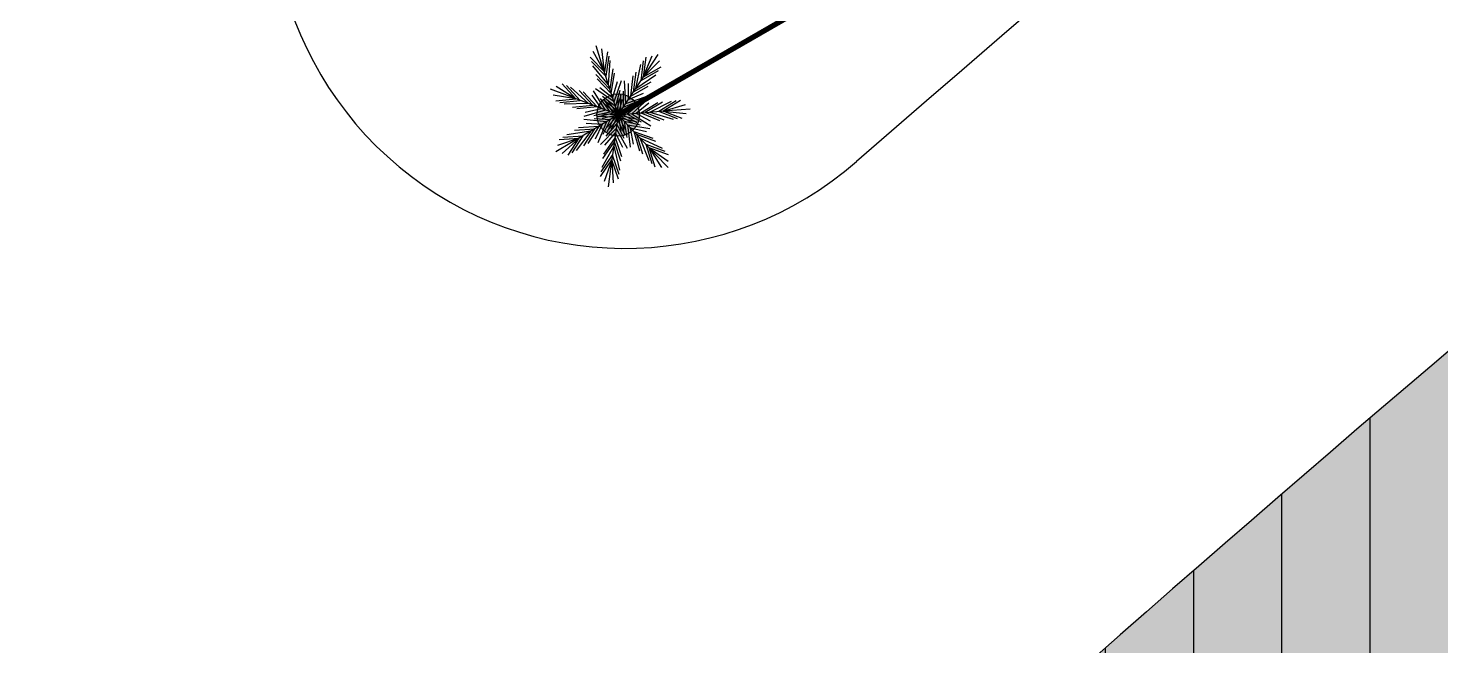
# Model space of a CAD drawing. Extents: x 671027 to 671614, y 802418 to 802669.
# Drawn here: x 671411.9 to 671419.9, y 802554.96 to 802558.46 of the extents above; entities that cross this region are included whole.
import ezdxf

# ---------------------------------------------------------------- set-up
doc = ezdxf.new("R2010")
doc.units = 0
for name, color, linetype in [('asbarjes mari', 8, 'Continuous'), ('drip line', 7, 'Continuous'), ('driper 4', 11, 'Continuous'), ('Pipe-Lateral-10 Bars-32mm', 7, 'Continuous'), ('shrubs-Gc', 7, 'Continuous')]:
    doc.layers.add(name, color=color, linetype=linetype)
doc.styles.get("Standard").update_dxf_attribs({"font": 'arial.ttf'})
doc.linetypes.add('32mm', pattern='A,0.5,-0.2,["32mm",Standard,S=0.1,R=0,X=-0.1,Y=-0.05],-0.5', length=1.2)
pattern_1 = [(90, (0, 0), (-0.5, 0), [])]

# ---------------------------------------------------------------- blocks, each defined once
blk = doc.blocks.new('tree15')
at = {"layer": 'asbarjes mari', "color": 3}
for p, q in [((0, 0.3), (0, 0.4)), ((-0.05, 0.35), (0, 0.25)), ((-0.05, 0.325), (0, 0.225)), ((0, 0.25), (-0.025, 0.375)), ((0, 0.25), (0.025, 0.375)), ((0.05, 0.35), (0, 0.25)), ((0.05, 0.325), (0, 0.225)), ((-0.2345, 0.187), (-0.3127, 0.2494)), ((-0.1955, 0.1559), (-0.2776, 0.2534)), ((-0.2425, 0.2573), (-0.1955, 0.1559)), ((-0.2229, 0.2417), (-0.1759, 0.1403)), ((0, 0.175), (-0.05, 0.3)), ((-0.05, 0.25), (0, 0.15)), ((0, 0.175), (0.05, 0.3)), ((0, 0), (0, 0.3)), ((0.05, 0.25), (0, 0.15)), ((0.2229, 0.2417), (0.1759, 0.1403)), ((0.2425, 0.2573), (0.1955, 0.1559)), ((0.1955, 0.1559), (0.2776, 0.2534)), ((0.2345, 0.187), (0.3127, 0.2494)), ((-0.1955, 0.1559), (-0.3088, 0.2143)), ((-0.3048, 0.1791), (-0.1955, 0.1559)), ((-0.2853, 0.1635), (-0.1759, 0.1403)), ((0, 0), (-0.2345, 0.187)), ((-0.1368, 0.1091), (-0.2034, 0.2261)), ((-0.1643, 0.195), (-0.1173, 0.0935)), ((-0.0977, 0.0779), (-0.1447, 0.1794)), ((-0.0586, 0.0468), (-0.0901, 0.1677)), ((0, 0.075), (-0.075, 0.175)), ((0, 0.125), (-0.05, 0.225)), ((-0.05, 0.175), (0, 0.1)), ((0, 0.125), (0.05, 0.225)), ((0, 0), (0.2345, 0.187)), ((0.05, 0.175), (0, 0.1)), ((0, 0.075), (0.075, 0.175)), ((0.0586, 0.0468), (0.0901, 0.1677)), ((0.0977, 0.0779), (0.1447, 0.1794)), ((0.1643, 0.195), (0.1173, 0.0935)), ((0.1368, 0.1091), (0.2034, 0.2261)), ((0.2853, 0.1635), (0.1759, 0.1403)), ((0.1955, 0.1559), (0.3088, 0.2143)), ((0.3048, 0.1791), (0.1955, 0.1559)), ((-0.1368, 0.1091), (-0.2657, 0.148)), ((-0.2266, 0.1168), (-0.1173, 0.0935)), ((-0.0977, 0.0779), (-0.2071, 0.1012)), ((-0.1056, 0.1482), (-0.0782, 0.0623)), ((-0.0666, 0.117), (-0.0391, 0.0312)), ((-0.05, 0.125), (0, 0.05)), ((0, 0.025), (-0.05, 0.1)), ((-0.0195, 0.0156), (-0.047, 0.1014)), ((0, 0), (-0.0275, 0.0859)), ((0.05, 0.125), (0, 0.05)), ((0, 0.025), (0.05, 0.1)), ((0, 0), (0.0275, 0.0859)), ((0.0195, 0.0156), (0.047, 0.1014)), ((0.0666, 0.117), (0.0391, 0.0312)), ((0.1056, 0.1482), (0.0782, 0.0623)), ((0.0977, 0.0779), (0.2071, 0.1012)), ((0.2266, 0.1168), (0.1173, 0.0935)), ((0.1368, 0.1091), (0.2657, 0.148)), ((0, 0), (-0.2925, -0.0668)), ((-0.0731, -0.0167), (-0.1873, 0.0342)), ((-0.0586, 0.0468), (-0.1836, 0.0505)), ((-0.1817, 0.0098), (-0.0975, -0.0223)), ((-0.168, 0.07), (-0.0782, 0.0623)), ((-0.133, 0.0209), (-0.0487, -0.0111)), ((0, 0), (-0.1302, -0.2703)), ((-0.1289, 0.0388), (-0.0391, 0.0312)), ((-0.0195, 0.0156), (-0.1094, 0.0233)), ((-0.0244, -0.0056), (-0.1086, 0.0265)), ((0, 0), (-0.0898, 0.0077)), ((0, 0), (-0.0842, 0.0321)), ((0, 0), (-0.0776, -0.0459)), ((0, 0), (-0.062, -0.0654)), ((0, 0), (-0.05, 0.075)), ((0, 0), (-0.0125, -0.0893)), ((0, 0), (0.05, 0.075)), ((0, 0), (0.0842, 0.0321)), ((0, 0), (0.0898, 0.0077)), ((0, 0), (0.2925, -0.0668)), ((0, 0), (0.062, -0.0654)), ((0, 0), (0.1302, -0.2703)), ((0, 0), (0.0776, -0.0459)), ((0, 0), (0.0125, -0.0893)), ((0.0195, 0.0156), (0.1094, 0.0233)), ((0.0244, -0.0056), (0.1086, 0.0265)), ((0.1289, 0.0388), (0.0391, 0.0312)), ((0.133, 0.0209), (0.0487, -0.0111)), ((0.0586, 0.0468), (0.1836, 0.0505)), ((0.0731, -0.0167), (0.1873, 0.0342)), ((0.168, 0.07), (0.0782, 0.0623)), ((0.1817, 0.0098), (0.0975, -0.0223)), ((-0.2925, -0.0668), (-0.39, -0.089)), ((-0.2437, -0.0556), (-0.3712, -0.0591)), ((-0.2437, -0.0556), (-0.36, -0.1078)), ((-0.3524, -0.0291), (-0.2437, -0.0556)), ((-0.3301, -0.1266), (-0.2437, -0.0556)), ((-0.328, -0.0236), (-0.2194, -0.0501)), ((-0.3057, -0.1211), (-0.2194, -0.0501)), ((-0.1706, -0.0389), (-0.3036, -0.018)), ((-0.1706, -0.0389), (-0.2814, -0.1155)), ((-0.2549, -0.0069), (-0.1462, -0.0334)), ((-0.2326, -0.1044), (-0.1462, -0.0334)), ((-0.1219, -0.0278), (-0.2305, -0.0013)), ((-0.1219, -0.0278), (-0.2082, -0.0988)), ((-0.1595, -0.0877), (-0.0975, -0.0223)), ((-0.0731, -0.0167), (-0.1539, -0.1121)), ((-0.0325, -0.0676), (-0.1435, -0.1251)), ((-0.1107, -0.0766), (-0.0487, -0.0111)), ((-0.0993, -0.0909), (-0.0217, -0.045)), ((-0.0108, -0.0225), (-0.0884, -0.0684)), ((-0.0244, -0.0056), (-0.0864, -0.071)), ((-0.0325, -0.0676), (-0.0084, -0.1902)), ((-0.0092, -0.1343), (-0.0217, -0.045)), ((-0.0108, -0.0225), (0.0017, -0.1118)), ((0.0108, -0.0225), (-0.0017, -0.1118)), ((0.0325, -0.0676), (0.0084, -0.1902)), ((0.0092, -0.1343), (0.0217, -0.045)), ((0.0108, -0.0225), (0.0884, -0.0684)), ((0.0993, -0.0909), (0.0217, -0.045)), ((0.0244, -0.0056), (0.0864, -0.071)), ((0.0325, -0.0676), (0.1435, -0.1251)), ((0.1107, -0.0766), (0.0487, -0.0111)), ((0.0731, -0.0167), (0.1539, -0.1121)), ((0.1595, -0.0877), (0.0975, -0.0223)), ((0.1219, -0.0278), (0.2305, -0.0013)), ((0.1219, -0.0278), (0.2082, -0.0988)), ((0.2549, -0.0069), (0.1462, -0.0334)), ((0.2326, -0.1044), (0.1462, -0.0334)), ((0.1706, -0.0389), (0.3036, -0.018)), ((0.1706, -0.0389), (0.2814, -0.1155)), ((0.328, -0.0236), (0.2194, -0.0501)), ((0.3057, -0.1211), (0.2194, -0.0501)), ((0.3524, -0.0291), (0.2437, -0.0556)), ((0.2437, -0.0556), (0.36, -0.1078)), ((0.3301, -0.1266), (0.2437, -0.0556)), ((0.2437, -0.0556), (0.3712, -0.0591)), ((0.2925, -0.0668), (0.39, -0.089)), ((-0.1535, -0.2035), (-0.0651, -0.1351)), ((-0.0542, -0.1126), (-0.1427, -0.181)), ((-0.121, -0.136), (-0.0434, -0.0901)), ((-0.0634, -0.2469), (-0.0651, -0.1351)), ((-0.0542, -0.1126), (-0.0526, -0.2244)), ((-0.0309, -0.1794), (-0.0434, -0.0901)), ((0.0309, -0.1794), (0.0434, -0.0901)), ((0.121, -0.136), (0.0434, -0.0901)), ((0.0542, -0.1126), (0.0526, -0.2244)), ((0.0542, -0.1126), (0.1427, -0.181)), ((0.0634, -0.2469), (0.0651, -0.1351)), ((0.1535, -0.2035), (0.0651, -0.1351)), ((-0.1969, -0.2936), (-0.1085, -0.2252)), ((-0.1861, -0.2711), (-0.0976, -0.2027)), ((-0.1085, -0.2252), (-0.1852, -0.327)), ((-0.0759, -0.1577), (-0.1752, -0.2486)), ((-0.1085, -0.2252), (-0.1402, -0.3487)), ((-0.1068, -0.337), (-0.1085, -0.2252)), ((-0.096, -0.3145), (-0.0976, -0.2027)), ((-0.0759, -0.1577), (-0.0851, -0.292)), ((0.0759, -0.1577), (0.0851, -0.292)), ((0.0759, -0.1577), (0.1752, -0.2486)), ((0.096, -0.3145), (0.0976, -0.2027)), ((0.1861, -0.2711), (0.0976, -0.2027)), ((0.1068, -0.337), (0.1085, -0.2252)), ((0.1085, -0.2252), (0.1402, -0.3487)), ((0.1969, -0.2936), (0.1085, -0.2252)), ((0.1085, -0.2252), (0.1852, -0.327)), ((-0.1302, -0.2703), (-0.1736, -0.3604)), ((0.1302, -0.2703), (0.1736, -0.3604))]:
    blk.add_line(p, q, dxfattribs=at)
blk = doc.blocks.new('driper 4')
at = {"layer": 'driper 4'}
h = blk.add_hatch(color=13, dxfattribs=at)
h.dxf.hatch_style = 1
h.paths.add_polyline_path([(0.15, 0, 1), (-0.15, 0, 1)])
at = {"layer": 'driper 4', "color": 7}
blk.add_circle((0, 0), 0.15, dxfattribs=at)

msp = doc.modelspace()

# ---------------------------------------------------------------- hatches: boundary and pattern name
at = {"layer": 'drip line', "true_color": 0xfecc66, "transparency": 33554585}
h = msp.add_hatch(dxfattribs=at)
h.set_pattern_fill('ANSI31', color=31, scale=4, angle=45)
h.set_pattern_definition(pattern_1)
h.paths.add_polyline_path([(671406.5338, 802559.6393, 0.088167), (671414.1877, 802583.0884), (671416.8519, 802580.6864, -0.093017), (671407.4944, 802555.2451, 0.163199), (671364.365, 802569.7801, -0.283162), (671361.6888, 802571.4334, 0.028217), (671360.9562, 802572.7071, -0.163176)])
h = msp.add_hatch(dxfattribs=at)
h.set_pattern_fill('ANSI31', color=31, scale=4, angle=45)
h.set_pattern_definition(pattern_1)
h.paths.add_polyline_path([(671415.294, 802548.3877, 0.010485), (671413.1451, 802550.4833, -0.043046), (671432.754, 802566.35), (671435.051, 802564.2791, 0.044177)])
h = msp.add_hatch(dxfattribs=at)
h.set_pattern_fill('ANSI31', color=31, scale=4, angle=45)
h.set_pattern_definition(pattern_1)
h.paths.add_polyline_path([(671417.3521, 802546.2048, 0.01048), (671415.294, 802548.3877, -0.044177), (671435.051, 802564.2791), (671437.3511, 802562.2055, 0.045582)])
h = msp.add_hatch(dxfattribs=at)
h.set_pattern_fill('ANSI31', color=31, scale=4, angle=45)
h.set_pattern_definition(pattern_1)
h.paths.add_polyline_path([(671437.3511, 802562.2055), (671439.6545, 802560.1289, 0.047279), (671419.3196, 802543.9346, 0.010494), (671417.3521, 802546.2048, -0.045582)])
at = {"layer": 'shrubs-Gc'}
h = msp.add_hatch(dxfattribs=at)
h.set_pattern_fill('AR-SAND', color=219, scale=0.01125)
h.paths.add_polyline_path([(671406.5338, 802559.6393, 0.088167), (671414.1877, 802583.0884), (671416.8519, 802580.6864, -0.093017), (671407.4944, 802555.2451, 0.163199), (671364.365, 802569.7801, -0.283162), (671361.6888, 802571.4334, 0.028217), (671360.9562, 802572.7071, -0.163176)])
h = msp.add_hatch(dxfattribs=at)
h.set_pattern_fill('AR-SAND', color=219, scale=0.01125)
h.paths.add_polyline_path([(671415.294, 802548.3877, 0.010485), (671413.1451, 802550.4833, -0.043046), (671432.754, 802566.35), (671435.051, 802564.2791, 0.044177)])
h = msp.add_hatch(dxfattribs=at)
h.set_pattern_fill('ANSI37', color=74, scale=0.2)
h.paths.add_polyline_path([(671417.3521, 802546.2048, 0.01048), (671415.294, 802548.3877, -0.044177), (671435.051, 802564.2791), (671437.3511, 802562.2055, 0.045582)])
at = {"layer": 'shrubs-Gc', "linetype": 'ByBlock'}
h = msp.add_hatch(dxfattribs=at)
h.set_pattern_fill('DOLMIT', color=240, scale=0.1)
h.paths.add_polyline_path([(671437.3511, 802562.2055), (671439.6545, 802560.1289, 0.047279), (671419.3196, 802543.9346, 0.010494), (671417.3521, 802546.2048, -0.045582)])

# ---------------------------------------------------------------- linework, layer by layer
at = {"color": 0}
for centre, radius, start, end in [((671344.3869, 802592.898), 73.4868, 329.17774, 350.43456), ((671514.9272, 802444.7454), 146.7655, 124.048508, 133.907948), ((671514.9272, 802444.7454), 149.7655, 126.449139, 131.041503), ((671415.2772, 802559.2121), 2, 154.58368, 311.0415)]:
    msp.add_arc(centre, radius, start, end, dxfattribs=at)
at = {"color": 119}
for radius, start, end in [(143.7655, 123.752083, 133.87015), (140.7655, 123.44263, 133.881951), (137.7655, 123.119216, 133.881951)]:
    msp.add_arc((671514.9272, 802444.7454), radius, start, end, dxfattribs=at)
at = {"layer": 'Pipe-Lateral-10 Bars-32mm', "color": 5, "linetype": '32mm', "const_width": 0.03}
msp.add_lwpolyline([(671415.2398, 802557.9674), (671418.2127, 802559.6783, 0.100239), (671420.5655, 802561.7502, -0.242143)], format="xyb", dxfattribs=at)

# ---------------------------------------------------------------- block references
at = {"layer": 'asbarjes mari', "lineweight": 0, "xscale": 1.025716863367899, "yscale": 1.025716863367899, "zscale": 1.025716863367899, "rotation": 274.9177681560321}
msp.add_blockref('tree15', (671415.2398, 802557.9674, 0), dxfattribs=at)
at = {"layer": 'driper 4', "xscale": 0.8, "yscale": 0.8, "zscale": 0.8, "rotation": 274.9177681560321}
msp.add_blockref('driper 4', (671415.2398, 802557.9674, 0), dxfattribs=at)

doc.saveas('drawing.dxf')
